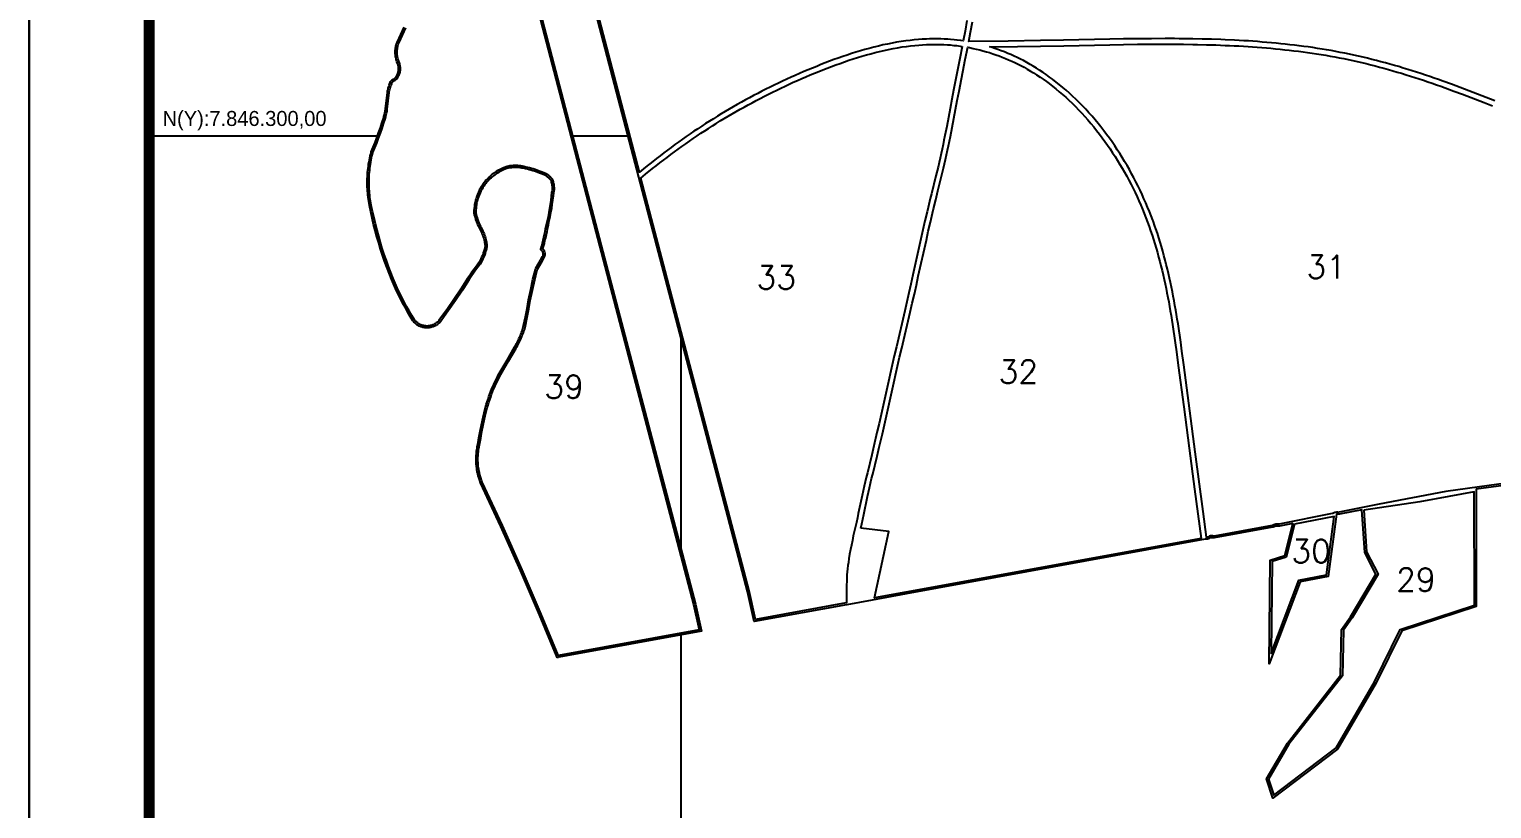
# Model space of a CAD drawing. Header units: metres. Extents: x 731594 to 734323, y 7844273 to 7848133.
# Drawn here: x 731594 to 733178, y 7845571 to 7846415 of the extents above; entities that cross this region are included whole.
import ezdxf
from ezdxf.enums import TextEntityAlignment as Align

# ---------------------------------------------------------------- set-up
doc = ezdxf.new("R2010")
doc.units = ezdxf.units.M
doc.header["$LTSCALE"] = 0.6
doc.linetypes.add('LIN0', pattern=[0])
for name, color, linetype in [('0114053007', 1, 'Continuous'), ('0114053007029', 5, 'Continuous'), ('0114053007030', 5, 'Continuous'), ('0114053007031', 5, 'Continuous'), ('0114053007032', 5, 'Continuous'), ('0114053007033', 5, 'Continuous'), ('0114053007035', 5, 'Continuous'), ('0114053007036', 5, 'Continuous'), ('0114053007039', 5, 'Continuous'), ('MALHA', 8, 'Continuous'), ('MARGEM', 5, 'Continuous'), ('TEXTO', 7, 'Continuous')]:
    doc.layers.add(name, color=color, linetype=linetype)
doc.styles.add('Simplex', font='simplex.shx')

msp = doc.modelspace()

# ---------------------------------------------------------------- linework, layer by layer
at = {"layer": '0114053007'}
for points in [[(733209.7, 7845923.9), (733161.3, 7845917.2), (733161.3, 7845790.1), (733080.6, 7845763.8), (733052.9, 7845707.6), (733011.2, 7845635.7), (732941, 7845582.6), (732934.1, 7845603.5), (732956.8, 7845642.1), (733014.4, 7845716), (733015.4, 7845765.2), (733025.3, 7845779.1), (733052.7, 7845825.4), (733040.5, 7845848.9), (733037.3, 7845895.1), (733013.3, 7845890.3), (733012.6, 7845890.2), (733011.7, 7845890.2), (733010.9, 7845890.3), (733010.3, 7845890.3), (733010, 7845890.3), (733010, 7845890.3), (733000.8, 7845822.7), (732970.6, 7845816.8), (732937, 7845728.2), (732938.1, 7845840.3), (732953.9, 7845845.3), (732962.7, 7845880.3), (732948.1, 7845877.4), (732947.4, 7845877.3), (732946.6, 7845877.3), (732945.9, 7845877.4), (732945.2, 7845877.4), (732944.3, 7845877.3), (732944.1, 7845877.3), (732943.4, 7845877.1), (732943.1, 7845876.9), (732942.6, 7845876.7), (732942.1, 7845876.5), (732941.3, 7845876.2), (732940.8, 7845876), (732877.5, 7845864.5), (732876.9, 7845864.5), (732875.9, 7845864.5), (732875.4, 7845864.6), (732874.6, 7845864.7), (732873.8, 7845864.7), (732873.1, 7845864.5), (732872.3, 7845864.1), (732871.5, 7845863.5), (732871, 7845863.4), (732870.6, 7845863.3), (732869.8, 7845863.1), (732867.7, 7845863), (732543.7, 7845803.9), (732507.1, 7845797.2), (732479.6, 7845792.2), (732479.1, 7845792.1), (732379.2, 7845773.9), (732371.8, 7845806.6), (732269.7, 7846196), (732254.3, 7846255.1), (732141.1, 7846687.4)], [(732098.2, 7846622), (732213.6, 7846181.3), (732315.5, 7845792.8), (732322.1, 7845763.4), (732167.7, 7845735.2), (732167.2, 7845735.1), (732165.9, 7845735.1), (732165.1, 7845736.3), (732164.9, 7845736.7), (732146.5, 7845781.3), (732125.9, 7845829.3), (732104.6, 7845877), (732082.9, 7845924), (732081.9, 7845926.6), (732081.5, 7845927.8), (732080.8, 7845930.1), (732080.4, 7845931.3), (732079.8, 7845933.7), (732079.6, 7845934.9), (732079.3, 7845936.2), (732078.9, 7845938.6), (732078.7, 7845939.8), (732078.4, 7845942.3), (732078.2, 7845944.7), (732078.1, 7845946), (732078, 7845948.4), (732078, 7845949.7), (732078, 7845952.1), (732078.1, 7845953.4), (732078.3, 7845955.8), (732078.5, 7845958.3), (732078.7, 7845959.5), (732079.1, 7845962), (732079.3, 7845963.2), (732079.8, 7845965.8), (732081, 7845972.9), (732082.3, 7845980), (732083.7, 7845987.1), (732085.9, 7845997.2), (732086.6, 7846000.1), (732087.4, 7846003.1), (732088.2, 7846006.1), (732089, 7846009), (732089.9, 7846011.9), (732090.9, 7846014.8), (732091.9, 7846017.7), (732092.9, 7846020.6), (732094, 7846023.4), (732095.2, 7846026.2), (732096.4, 7846029), (732097.6, 7846031.8), (732098.9, 7846034.6), (732100.3, 7846037.3), (732101.6, 7846040.1), (732103, 7846042.6), (732111.5, 7846057), (732119.6, 7846071.2), (732120.4, 7846072.5), (732121.1, 7846073.7), (732121.8, 7846075), (732122.5, 7846076.3), (732123.2, 7846077.7), (732123.8, 7846079), (732124.4, 7846080.4), (732125.1, 7846081.8), (732125.6, 7846083.1), (732126.2, 7846084.5), (732126.7, 7846085.9), (732127.3, 7846087.4), (732127.8, 7846088.8), (732128.2, 7846090.3), (732128.7, 7846091.7), (732129, 7846093), (732129.5, 7846094.6), (732131.4, 7846103.9), (732133.2, 7846113.1), (732134.8, 7846122.2), (732137.1, 7846133.4), (732139.6, 7846144.6), (732142.3, 7846155.4), (732142.7, 7846156.5), (732145.2, 7846160.9), (732147.6, 7846165.2), (732150, 7846169.3), (732150.5, 7846170.3), (732150.7, 7846171.3), (732150.8, 7846172.3), (732150.6, 7846173.3), (732150.2, 7846174.2), (732149.7, 7846175), (732148.1, 7846176.6), (732148.2, 7846177.8), (732148.3, 7846178.2), (732149.1, 7846180.8), (732149.9, 7846183.9), (732150.7, 7846187), (732151.4, 7846190.1), (732152.2, 7846193.4), (732152.8, 7846196.5), (732153.3, 7846199.3), (732154.4, 7846203.9), (732155.4, 7846208.2), (732156.3, 7846212.7), (732157.1, 7846217.1), (732157.9, 7846221.6), (732158.6, 7846225.9), (732159.2, 7846230.4), (732159.7, 7846234.8), (732160.2, 7846238.5), (732160.2, 7846239.1), (732160.5, 7846240.5), (732160.6, 7846240.9), (732160.8, 7846242.4), (732160.8, 7846243.2), (732160.8, 7846244), (732160.8, 7846244.7), (732160.7, 7846245.5), (732160.5, 7846246.7), (732160.4, 7846247), (732160, 7846248.6), (732159.8, 7846249.8), (732159.5, 7846250.9), (732159, 7846251.8), (732158.3, 7846252.6), (732157.9, 7846253), (732157.2, 7846253.6), (732156.4, 7846254.5), (732156, 7846254.9), (732155.4, 7846255.4), (732155, 7846255.7), (732154.6, 7846256), (732153.9, 7846256.5), (732153.6, 7846256.7), (732153.1, 7846256.9), (732152.3, 7846257.3), (732150.5, 7846258), (732148.7, 7846258.8), (732146.8, 7846259.5), (732144.9, 7846260.3), (732143.1, 7846260.9), (732141.2, 7846261.6), (732139.3, 7846262.2), (732137.4, 7846262.7), (732135.5, 7846263.3), (732133.6, 7846263.8), (732131.6, 7846264.3), (732129.2, 7846264.8), (732127.7, 7846265.1), (732126.5, 7846265.3), (732125.6, 7846265.4), (732124.3, 7846265.6), (732123.2, 7846265.7), (732121.7, 7846265.8), (732120.9, 7846265.8), (732119.5, 7846265.8), (732118.4, 7846265.7), (732116.9, 7846265.6), (732116.3, 7846265.5), (732115, 7846265.4), (732113.8, 7846265.2), (732112.7, 7846265), (732112.3, 7846264.8), (732111.1, 7846264.5), (732109.3, 7846263.8), (732108.5, 7846263.5), (732106.9, 7846262.8), (732105.5, 7846262.2), (732104.8, 7846261.8), (732103.3, 7846261), (732102.6, 7846260.6), (732101, 7846259.6), (732099.6, 7846258.8), (732098.8, 7846258.2), (732098.1, 7846257.7), (732096.8, 7846256.7), (732095.6, 7846255.7), (732094.9, 7846255.1), (732094.2, 7846254.5), (732092.9, 7846253.3), (732092.3, 7846252.8), (732091.3, 7846251.7), (732090.2, 7846250.5), (732088.9, 7846249), (732088.4, 7846248.3), (732087.6, 7846247.2), (732086.4, 7846245.6), (732085.4, 7846244), (732084.4, 7846242.3), (732083.6, 7846240.8), (732083.2, 7846240), (732082.3, 7846238.1), (732081.9, 7846237.3), (732081.3, 7846235.8), (732080.7, 7846234), (732080.3, 7846233), (732079.8, 7846231.5), (732079.3, 7846229.7), (732078.9, 7846227.8), (732078.6, 7846226.8), (732078.3, 7846225), (732078.1, 7846223.4), (732077.9, 7846221.6), (732077.7, 7846219.5), (732077.6, 7846217.9), (732077.6, 7846217), (732077.7, 7846216.2), (732077.8, 7846215.7), (732077.9, 7846215), (732078.4, 7846213.1), (732078.7, 7846212.1), (732079.4, 7846209.8), (732080.2, 7846207.7), (732080.9, 7846205.8), (732081.4, 7846204.7), (732082.3, 7846202.8), (732082.8, 7846201.8), (732083.4, 7846200.7), (732084.2, 7846199.2), (732084.9, 7846197.7), (732085.3, 7846196.9), (732086, 7846195.5), (732086.6, 7846194), (732087.2, 7846192.3), (732087.7, 7846190.8), (732088.2, 7846189.2), (732088.6, 7846187.6), (732089, 7846185.9), (732089.1, 7846185.1), (732089.4, 7846183.5), (732089.5, 7846182.7), (732089.7, 7846181.2), (732089.7, 7846180.3), (732089.7, 7846179.8), (732089.4, 7846178.7), (732089.2, 7846177.7), (732088.6, 7846175.6), (732088.3, 7846174.6), (732087.7, 7846172.6), (732087.3, 7846171.6), (732086.6, 7846169.6), (732085.8, 7846167.7), (732084.9, 7846165.7), (732083.9, 7846163.7), (732083.4, 7846162.8), (732082.4, 7846161), (732079.9, 7846157.7), (732077.4, 7846154.4), (732075.1, 7846151.2), (732072.8, 7846147.8), (732070.4, 7846144.3), (732063.1, 7846132.9), (732055.5, 7846121.6), (732047.8, 7846110.5), (732040.1, 7846099.8), (732039.3, 7846098.7), (732038.6, 7846097.9), (732037.8, 7846097.2), (732037.3, 7846096.7), (732036.8, 7846096.3), (732036.1, 7846095.7), (732035.2, 7846095.1), (732034.6, 7846094.7), (732034.1, 7846094.4), (732033.3, 7846094), (732032.3, 7846093.6), (732031.6, 7846093.3), (732031, 7846093.1), (732029.8, 7846092.7), (732028.9, 7846092.5), (732027.9, 7846092.3), (732027.2, 7846092.2), (732026.6, 7846092.1), (732025.7, 7846092), (732024.6, 7846092), (732023.9, 7846092), (732023.3, 7846092.1), (732022.4, 7846092.2), (732021.4, 7846092.3), (732020.4, 7846092.5), (732019.4, 7846092.8), (732018.7, 7846093), (732018.1, 7846093.2), (732017.3, 7846093.6), (732016.4, 7846094), (732015.4, 7846094.5), (732014.8, 7846094.8), (732014.3, 7846095.1), (732013.5, 7846095.7), (732012.8, 7846096.3), (732012, 7846097), (732011.4, 7846097.5), (732011, 7846097.9), (732010.4, 7846098.5), (732009.7, 7846099.4), (732009.5, 7846099.7), (732006.6, 7846104.5), (732003.7, 7846109.4), (732001, 7846114.3), (731998.3, 7846119.3), (731995.7, 7846124.3), (731993.2, 7846129.4), (731990.8, 7846134.5), (731988.5, 7846139.6), (731986.3, 7846144.7), (731983.7, 7846151.3), (731981.2, 7846157.7), (731978.9, 7846164.3), (731976.6, 7846170.8), (731974.5, 7846177.4), (731972.5, 7846184.1), (731970.6, 7846190.7), (731968.7, 7846197.4), (731967, 7846204.1), (731965.4, 7846210.9), (731964, 7846217.6), (731962.6, 7846224.4), (731961.4, 7846230.9), (731961, 7846233.4), (731960.8, 7846235.6), (731960.6, 7846237.9), (731960.4, 7846240.1), (731960.2, 7846242.4), (731960.1, 7846244.7), (731960.1, 7846246.9), (731960.1, 7846249.2), (731960.1, 7846251.4), (731960.1, 7846253.7), (731960.2, 7846256), (731960.4, 7846258.2), (731960.5, 7846260.5), (731960.7, 7846262.7), (731961, 7846265), (731961.3, 7846267.2), (731961.6, 7846269.4), (731962, 7846271.7), (731962.4, 7846273.9), (731962.8, 7846276.1), (731963.3, 7846278.3), (731963.8, 7846280.5), (731964.2, 7846282.1), (731964.3, 7846282.5), (731966.4, 7846287.7), (731968.5, 7846292.9), (731970.5, 7846298), (731972.4, 7846303.3), (731974.3, 7846308.7), (731975.9, 7846313.8), (731976.6, 7846315.8), (731977.3, 7846317.7), (731977.9, 7846319.8), (731978.2, 7846321), (731978.7, 7846323), (731979.1, 7846324.8), (731979.5, 7846327), (731979.7, 7846328.2), (731979.8, 7846329.3), (731980.8, 7846338.2), (731981.9, 7846346.9), (731982.1, 7846348.2), (731982.3, 7846349.5), (731982.6, 7846350.8), (731982.9, 7846352.1), (731983.3, 7846353.4), (731983.7, 7846354.7), (731984.2, 7846355.9), (731984.7, 7846357.2), (731985, 7846357.8), (731985.4, 7846358.7), (731985.7, 7846359.3), (731986.3, 7846359.9), (731986.6, 7846360.2), (731988.6, 7846361.5), (731989.2, 7846361.9), (731990, 7846362.6), (731990.8, 7846363.3), (731991.5, 7846364.2), (731991.6, 7846364.3), (731992, 7846364.9), (731992.3, 7846365.6), (731992.5, 7846365.9), (731992.9, 7846366.9), (731993.1, 7846367.4), (731993.3, 7846368.1), (731993.4, 7846368.4), (731993.7, 7846369.5), (731993.8, 7846370.2), (731994, 7846371.2), (731994, 7846371.6), (731994, 7846372.4), (731994, 7846373.2), (731994, 7846374), (731993.9, 7846374.8), (731993.8, 7846375.4), (731993.6, 7846376.5), (731993.5, 7846376.9), (731993.3, 7846377.6), (731993, 7846378.3), (731992.3, 7846380), (731991.8, 7846381.5), (731991.5, 7846382.6), (731991.3, 7846383.5), (731991, 7846385), (731990.8, 7846386), (731990.6, 7846387.5), (731990.5, 7846389.1), (731990.5, 7846390.2), (731990.5, 7846391.8), (731990.5, 7846392.9), (731990.7, 7846394.3), (731990.8, 7846395.2), (731990.9, 7846396), (731991.2, 7846397.3), (731991.4, 7846398.1), (731991.8, 7846399.4), (731992.1, 7846400.2), (731992.5, 7846401.2), (731994.7, 7846405.9), (731996.6, 7846409.9), (731998.4, 7846413.8), (732000.1, 7846417.8)]]:
    msp.add_lwpolyline(points, dxfattribs=at)
at = {"layer": '0114053007029'}
msp.add_lwpolyline([(733039.5, 7845894.4), (733042.5, 7845849.5), (733055, 7845825.3), (733027, 7845778), (733017.4, 7845764.5), (733016.4, 7845715.3), (732958.5, 7845641), (732936.3, 7845603.3), (732942.1, 7845585.9), (733009.6, 7845637.1), (733051.1, 7845708.5), (733079.1, 7845765.5), (733159.3, 7845791.6), (733159.2, 7845914.3), (733131.8, 7845909.4), (733100.3, 7845903.6), (733039.5, 7845894.4)], close=True, dxfattribs=at)
at = {"layer": '0114053007030'}
msp.add_lwpolyline([(732964.5, 7845879.3), (732955.6, 7845843.7), (732940.1, 7845838.9), (732939.2, 7845739.4), (732969.1, 7845818.6), (732999, 7845824.4), (733007.6, 7845887.6), (732964.5, 7845879.3)], close=True, dxfattribs=at)
at = {"layer": '0114053007031'}
msp.add_lwpolyline([(733209.4, 7845925.9), (733128.4, 7845914.7), (733056.3, 7845900.9), (733013, 7845892.3), (733012.4, 7845892.2), (733011.8, 7845892.2), (733011, 7845892.3), (733010.2, 7845892.3), (733009.8, 7845892.3), (733008.6, 7845892.1), (733008.3, 7845892), (733007.4, 7845891.7), (733006.6, 7845891.4), (733006, 7845891), (733005.6, 7845890.9), (733005.4, 7845890.8), (732947.8, 7845879.4), (732947.2, 7845879.3), (732946.7, 7845879.3), (732946, 7845879.4), (732945.1, 7845879.4), (732944, 7845879.3), (732943.7, 7845879.2), (732942.7, 7845879), (732942.3, 7845878.8), (732941.8, 7845878.6), (732941.3, 7845878.3), (732940.6, 7845878.1), (732940.4, 7845878), (732877.3, 7845866.5), (732876.9, 7845866.5), (732876.2, 7845866.5), (732875.7, 7845866.6), (732874.6, 7845866.7), (732873.5, 7845866.6), (732872.4, 7845866.3), (732871.4, 7845865.8), (732870.6, 7845865.3), (732870.4, 7845865.3), (732870.2, 7845865.2), (732869.5, 7845865.1), (732869.3, 7845865.1), (732869.2, 7845865.4), (732865.5, 7845893.3), (732856.9, 7845957.7), (732851.1, 7846002.3), (732844.6, 7846051.9), (732842.6, 7846066.8), (732841.2, 7846076.7), (732840.5, 7846081.7), (732839.1, 7846091.5), (732838.3, 7846096.5), (732837.5, 7846101.5), (732836.7, 7846106.4), (732835.9, 7846111.3), (732835, 7846116.3), (732834.1, 7846121.3), (732833.2, 7846126.2), (732832.2, 7846131.1), (732831.2, 7846136), (732830.2, 7846141), (732829.1, 7846145.9), (732828, 7846150.8), (732826.8, 7846155.7), (732825.6, 7846160.6), (732824.4, 7846165.4), (732823.1, 7846170.3), (732821.8, 7846175.1), (732820.4, 7846180), (732818.9, 7846184.8), (732817.4, 7846189.6), (732815.9, 7846194.4), (732814.3, 7846199.1), (732813.2, 7846202.2), (732811.2, 7846208.1), (732811.2, 7846208.1), (732811, 7846208.4), (732811, 7846208.5), (732809.1, 7846213.3), (732807.3, 7846218.1), (732805.4, 7846222.7), (732803.4, 7846227.4), (732801.4, 7846231.9), (732799.3, 7846236.5), (732797.2, 7846241.1), (732795, 7846245.6), (732792.7, 7846250.1), (732790.4, 7846254.6), (732788, 7846259), (732785.6, 7846263.4), (732783.1, 7846267.8), (732780.5, 7846272.1), (732777.9, 7846276.5), (732775.2, 7846280.7), (732772.5, 7846285), (732769.7, 7846289.2), (732766.8, 7846293.4), (732763.9, 7846297.5), (732761, 7846301.5), (732757.9, 7846305.5), (732754.8, 7846309.6), (732751.7, 7846313.4), (732748.5, 7846317.3), (732745.2, 7846321.2), (732741.8, 7846324.9), (732738.4, 7846328.7), (732735, 7846332.3), (732731.4, 7846336), (732727.8, 7846339.5), (732724.1, 7846343.1), (732720.7, 7846346.1), (732717, 7846349.4), (732713.5, 7846352.5), (732709.7, 7846355.6), (732706.4, 7846358.2), (732702.4, 7846361.3), (732699.2, 7846363.7), (732695.5, 7846366.3), (732692.1, 7846368.6), (732688.4, 7846371.1), (732685, 7846373.2), (732681.5, 7846375.4), (732678, 7846377.4), (732674.5, 7846379.4), (732670.8, 7846381.4), (732667.7, 7846383), (732664, 7846384.8), (732660.8, 7846386.3), (732657.2, 7846387.9), (732653.8, 7846389.3), (732650.2, 7846390.8), (732646.7, 7846392.1), (732643, 7846393.5), (732639.7, 7846394.6), (732635.8, 7846395.9), (732634.3, 7846396.3), (732664.5, 7846396.8), (732689.5, 7846397.2), (732714.5, 7846397.6), (732764.5, 7846398.6), (732779.4, 7846398.9), (732794.4, 7846399.1), (732804.4, 7846399.2), (732814.4, 7846399.3), (732824.4, 7846399.3), (732829.4, 7846399.3), (732839.4, 7846399.2), (732844.4, 7846399.2), (732854.3, 7846399), (732859.3, 7846399), (732869.3, 7846398.7), (732879.3, 7846398.4), (732889.3, 7846398), (732894.2, 7846397.8), (732899.2, 7846397.6), (732904.2, 7846397.3), (732909.2, 7846397), (732914.1, 7846396.7), (732919.1, 7846396.4), (732924.1, 7846396), (732929.1, 7846395.7), (732934, 7846395.2), (732939, 7846394.8), (732944, 7846394.3), (732948.9, 7846393.9), (732953.9, 7846393.3), (732958.8, 7846392.8), (732963.8, 7846392.2), (732968.7, 7846391.6), (732973.7, 7846390.9), (732978.6, 7846390.3), (732983.5, 7846389.6), (732988.4, 7846388.8), (732993.4, 7846388), (732998.3, 7846387.2), (733003.2, 7846386.4), (733008.1, 7846385.5), (733013, 7846384.6), (733017.8, 7846383.6), (733022.7, 7846382.6), (733027.6, 7846381.6), (733032.4, 7846380.5), (733037.3, 7846379.4), (733042.1, 7846378.2), (733047, 7846377), (733051.8, 7846375.8), (733056.6, 7846374.5), (733061.4, 7846373.2), (733066.2, 7846371.9), (733071, 7846370.5), (733075.8, 7846369.1), (733080.5, 7846367.7), (733085.3, 7846366.2), (733090.1, 7846364.7), (733094.8, 7846363.2), (733099.5, 7846361.7), (733104.3, 7846360.1), (733109, 7846358.5), (733113.7, 7846356.9), (733118.4, 7846355.3), (733123.1, 7846353.6), (733127.8, 7846351.9), (733137.2, 7846348.5), (733146.5, 7846345), (733155.9, 7846341.4), (733160.5, 7846339.6), (733169.8, 7846336), (733179.1, 7846332.3)], dxfattribs=at)
at = {"layer": '0114053007032'}
msp.add_lwpolyline([(732494.7, 7845875), (732495.8, 7845879.9), (732496.9, 7845884.8), (732497.9, 7845889.7), (732502, 7845909.2), (732503.1, 7845914.1), (732504.2, 7845918.9), (732505.3, 7845923.8), (732506.4, 7845928.7), (732507.6, 7845933.5), (732512.3, 7845953), (732514.6, 7845962.7), (732518.1, 7845977.3), (732520.3, 7845987.1), (732522.6, 7845996.9), (732524.8, 7846006.6), (732531.2, 7846035.9), (732532.3, 7846040.8), (732534.5, 7846050.5), (732536.7, 7846060.3), (732539, 7846070), (732548.2, 7846108.9), (732550.4, 7846118.7), (732552.7, 7846128.4), (732554.9, 7846138.2), (732557, 7846148), (732565.7, 7846187), (732567.8, 7846196.8), (732570.1, 7846206.5), (732572.3, 7846216.2), (732573.5, 7846221.1), (732575.8, 7846230.8), (732578.2, 7846240.5), (732581.8, 7846255), (732584.2, 7846264.8), (732585.4, 7846269.6), (732586.5, 7846274.5), (732587.6, 7846279.4), (732588.7, 7846284.3), (732589.7, 7846289.2), (732590.7, 7846294.2), (732591.7, 7846299.1), (732593.6, 7846309), (732597.3, 7846328.6), (732599.2, 7846338.4), (732601.1, 7846348.2), (732607.9, 7846382.5), (732610.5, 7846395.9), (732612.5, 7846395.5), (732616.4, 7846394.7), (732619.7, 7846394), (732623.6, 7846393.1), (732626.9, 7846392.2), (732630.7, 7846391.1), (732634, 7846390.1), (732637.7, 7846388.9), (732641, 7846387.8), (732644.7, 7846386.5), (732647.9, 7846385.2), (732651.6, 7846383.8), (732654.7, 7846382.4), (732658.4, 7846380.8), (732661.5, 7846379.3), (732665, 7846377.6), (732668.1, 7846376), (732671.6, 7846374.2), (732675, 7846372.2), (732678.4, 7846370.2), (732681.8, 7846368.2), (732685.1, 7846366.1), (732688.8, 7846363.6), (732692.1, 7846361.4), (732695.7, 7846358.8), (732698.9, 7846356.5), (732702.8, 7846353.4), (732705.9, 7846351), (732709.7, 7846347.8), (732713.1, 7846344.9), (732716.8, 7846341.7), (732720, 7846338.6), (732723.6, 7846335.2), (732727.1, 7846331.8), (732730.6, 7846328.2), (732734, 7846324.6), (732737.3, 7846321), (732740.6, 7846317.3), (732743.8, 7846313.5), (732747, 7846309.7), (732750.1, 7846305.8), (732753.1, 7846301.9), (732756.1, 7846298), (732759, 7846294), (732761.9, 7846289.9), (732764.7, 7846285.8), (732767.5, 7846281.7), (732770.2, 7846277.5), (732772.8, 7846273.3), (732775.4, 7846269.1), (732777.9, 7846264.8), (732780.3, 7846260.5), (732782.7, 7846256.2), (732785.1, 7846251.8), (732787.4, 7846247.4), (732789.6, 7846243), (732791.8, 7846238.5), (732793.9, 7846234), (732795.9, 7846229.5), (732797.9, 7846225), (732799.8, 7846220.4), (732801.7, 7846215.8), (732803.5, 7846211.2), (732805.3, 7846206.5), (732807, 7846201.9), (732808.6, 7846197.2), (732810.2, 7846192.5), (732811.7, 7846187.8), (732813.2, 7846183), (732814.6, 7846178.3), (732816, 7846173.5), (732817.3, 7846168.7), (732818.6, 7846163.9), (732819.8, 7846159.1), (732821, 7846154.2), (732822.2, 7846149.4), (732823.3, 7846144.5), (732824.3, 7846139.7), (732825.3, 7846134.8), (732826.3, 7846129.9), (732827.3, 7846125), (732828.2, 7846120.2), (732829.1, 7846115.2), (732829.9, 7846110.3), (732830.8, 7846105.4), (732831.6, 7846100.5), (732832.4, 7846095.6), (732833.1, 7846090.7), (732834.6, 7846080.8), (732835.3, 7846075.8), (732836.7, 7846066), (732838.6, 7846051.1), (732844.5, 7846006.5), (732850.3, 7845961.9), (732856.2, 7845917.2), (732863.3, 7845864), (732543.4, 7845805.9), (732509.7, 7845799.7), (732525.1, 7845871.3), (732494.7, 7845875)], close=True, dxfattribs=at)
at = {"layer": '0114053007033'}
msp.add_lwpolyline([(732604.6, 7846396.9), (732602.1, 7846383.7), (732595.2, 7846349.4), (732593.3, 7846339.6), (732591.4, 7846329.7), (732587.7, 7846310.1), (732585.8, 7846300.3), (732584.8, 7846295.4), (732583.8, 7846290.5), (732582.8, 7846285.7), (732581.8, 7846280.8), (732580.7, 7846275.9), (732579.6, 7846271.1), (732578.4, 7846266.2), (732576, 7846256.5), (732571.2, 7846237.1), (732570, 7846232.2), (732567.6, 7846222.5), (732566.5, 7846217.6), (732564.2, 7846207.9), (732562, 7846198.1), (732559.8, 7846188.3), (732551.2, 7846149.3), (732549, 7846139.5), (732546.8, 7846129.8), (732544.6, 7846120.1), (732542.3, 7846110.3), (732533.2, 7846071.4), (732530.9, 7846061.6), (732528.7, 7846051.9), (732526.4, 7846042.1), (732525.4, 7846037.2), (732518.9, 7846007.9), (732516.7, 7845998.2), (732514.5, 7845988.5), (732512.2, 7845978.7), (732508.8, 7845964.1), (732506.5, 7845954.4), (732501.8, 7845935), (732500.6, 7845930.1), (732499.5, 7845925.3), (732498.3, 7845920.4), (732497.2, 7845915.5), (732496.2, 7845910.5), (732492, 7845891), (732491, 7845886.1), (732489.9, 7845881.2), (732486.6, 7845866.6), (732485.6, 7845861.7), (732484.5, 7845856.8), (732483.5, 7845851.9), (732482.6, 7845847), (732481.8, 7845842.4), (732481.2, 7845838), (732480.7, 7845834.5), (732480.3, 7845830.9), (732480, 7845827.8), (732479.7, 7845824.7), (732479.6, 7845821.8), (732479.4, 7845818.1), (732479.3, 7845813.1), (732479.2, 7845808), (732479.2, 7845794.7), (732479.2, 7845794.4), (732479.1, 7845794.2), (732479, 7845794.1), (732478.7, 7845794.1), (732380.8, 7845776.2), (732373.8, 7845807.1), (732271.7, 7846196.5), (732256.5, 7846254.3), (732261.4, 7846258.3), (732269.2, 7846264.5), (732273.1, 7846267.6), (732277.1, 7846270.6), (732281, 7846273.7), (732285, 7846276.7), (732288.9, 7846279.7), (732292.9, 7846282.7), (732297, 7846285.6), (732301, 7846288.5), (732305, 7846291.4), (732309.1, 7846294.3), (732313.2, 7846297.1), (732317.3, 7846299.9), (732321.5, 7846302.7), (732325.6, 7846305.4), (732329.8, 7846308.1), (732334, 7846310.8), (732338.2, 7846313.4), (732342.5, 7846316.1), (732346.7, 7846318.7), (732351, 7846321.2), (732355.3, 7846323.7), (732359.6, 7846326.2), (732363.9, 7846328.7), (732368.2, 7846331.1), (732372.6, 7846333.5), (732377, 7846335.9), (732381.4, 7846338.3), (732385.8, 7846340.6), (732390.2, 7846342.9), (732394.6, 7846345.1), (732399.1, 7846347.3), (732403.6, 7846349.5), (732408.1, 7846351.7), (732412.6, 7846353.8), (732417.1, 7846355.9), (732421.6, 7846358), (732426.2, 7846360), (732430.7, 7846362), (732435.3, 7846364), (732439.9, 7846365.9), (732444.5, 7846367.8), (732449.1, 7846369.7), (732453.7, 7846371.5), (732458.4, 7846373.3), (732463, 7846375.1), (732467.7, 7846376.8), (732472.3, 7846378.5), (732477, 7846380.2), (732481.7, 7846381.8), (732486.5, 7846383.3), (732491.2, 7846384.8), (732495.9, 7846386.2), (732500.7, 7846387.6), (732505.5, 7846388.9), (732510.3, 7846390.2), (732515.1, 7846391.4), (732519.9, 7846392.5), (732524.8, 7846393.5), (732529.6, 7846394.5), (732534.5, 7846395.4), (732539.4, 7846396.2), (732544.3, 7846396.9), (732548.7, 7846397.4), (732553.1, 7846397.9), (732557.5, 7846398.3), (732561.5, 7846398.6), (732565.9, 7846398.8), (732569.4, 7846398.9), (732573.8, 7846399), (732577.2, 7846399), (732581.2, 7846398.9), (732584.6, 7846398.8), (732588.6, 7846398.6), (732591.5, 7846398.4), (732595.4, 7846398), (732598.4, 7846397.7), (732602.3, 7846397.2), (732604.6, 7846396.9)], close=True, dxfattribs=at)
at = {"layer": '0114053007035'}
msp.add_lwpolyline([(733181.3, 7846337.8), (733172, 7846341.5), (733162.7, 7846345.2), (733153.3, 7846348.8), (733144, 7846352.4), (733134.6, 7846355.8), (733125.1, 7846359.2), (733120.4, 7846360.9), (733115.7, 7846362.6), (733110.9, 7846364.2), (733106.2, 7846365.8), (733101.4, 7846367.4), (733096.6, 7846368.9), (733091.9, 7846370.4), (733087.1, 7846371.9), (733082.3, 7846373.4), (733077.5, 7846374.9), (733072.7, 7846376.3), (733067.8, 7846377.6), (733063, 7846379), (733058.1, 7846380.3), (733053.3, 7846381.6), (733048.4, 7846382.8), (733043.5, 7846384), (733038.7, 7846385.2), (733033.8, 7846386.3), (733028.9, 7846387.4), (733023.9, 7846388.5), (733019, 7846389.5), (733014.1, 7846390.4), (733009.2, 7846391.4), (733004.2, 7846392.3), (732999.3, 7846393.1), (732994.3, 7846394), (732989.4, 7846394.7), (732984.4, 7846395.5), (732979.4, 7846396.2), (732974.4, 7846396.9), (732969.5, 7846397.5), (732964.5, 7846398.2), (732959.5, 7846398.7), (732954.5, 7846399.3), (732949.5, 7846399.8), (732944.5, 7846400.3), (732939.5, 7846400.8), (732934.5, 7846401.2), (732929.5, 7846401.6), (732924.5, 7846402), (732919.5, 7846402.4), (732914.5, 7846402.7), (732909.5, 7846403), (732904.5, 7846403.3), (732899.5, 7846403.6), (732889.5, 7846404), (732884.5, 7846404.2), (732874.5, 7846404.6), (732864.5, 7846404.8), (732854.4, 7846405), (732849.4, 7846405.1), (732839.4, 7846405.2), (732834.4, 7846405.3), (732824.4, 7846405.3), (732809.4, 7846405.2), (732799.4, 7846405.2), (732789.4, 7846405), (732779.3, 7846404.9), (732764.3, 7846404.6), (732714.3, 7846403.6), (732689.4, 7846403.2), (732654.4, 7846402.6), (732611.7, 7846402), (732611.7, 7846402), (732613.5, 7846412.1), (732615.6, 7846423.5)], dxfattribs=at)
at = {"layer": '0114053007036'}
msp.add_lwpolyline([(732609.7, 7846424.8), (732607.6, 7846413.2), (732605.7, 7846402.8), (732603.1, 7846403.1), (732599.1, 7846403.6), (732596, 7846404), (732592, 7846404.4), (732589, 7846404.6), (732584.9, 7846404.8), (732581.4, 7846404.9), (732577.3, 7846405), (732573.8, 7846405), (732569.2, 7846404.9), (732565.7, 7846404.8), (732561.1, 7846404.6), (732557.1, 7846404.3), (732552.5, 7846403.9), (732548, 7846403.4), (732543.5, 7846402.8), (732538.5, 7846402.1), (732533.5, 7846401.3), (732528.5, 7846400.4), (732523.6, 7846399.4), (732518.6, 7846398.4), (732513.7, 7846397.2), (732508.8, 7846396), (732503.9, 7846394.7), (732499.1, 7846393.4), (732494.2, 7846392), (732489.4, 7846390.5), (732484.6, 7846389), (732479.8, 7846387.5), (732475.1, 7846385.8), (732470.3, 7846384.2), (732465.6, 7846382.5), (732460.9, 7846380.7), (732456.2, 7846378.9), (732451.5, 7846377.1), (732446.9, 7846375.2), (732442.2, 7846373.3), (732437.6, 7846371.4), (732432.9, 7846369.5), (732428.3, 7846367.5), (732423.7, 7846365.5), (732419.1, 7846363.4), (732414.6, 7846361.3), (732410, 7846359.2), (732405.5, 7846357.1), (732401, 7846354.9), (732396.4, 7846352.7), (732392, 7846350.5), (732387.5, 7846348.2), (732383, 7846345.9), (732378.6, 7846343.6), (732374.1, 7846341.2), (732369.7, 7846338.8), (732365.3, 7846336.4), (732360.9, 7846333.9), (732356.6, 7846331.4), (732352.2, 7846328.9), (732347.9, 7846326.4), (732343.6, 7846323.8), (732339.3, 7846321.2), (732335, 7846318.5), (732330.8, 7846315.9), (732326.6, 7846313.2), (732322.4, 7846310.4), (732318.2, 7846307.7), (732314, 7846304.9), (732309.8, 7846302), (732305.7, 7846299.2), (732301.6, 7846296.3), (732297.5, 7846293.4), (732293.4, 7846290.5), (732289.4, 7846287.5), (732285.3, 7846284.5), (732281.3, 7846281.5), (732277.4, 7846278.4), (732273.4, 7846275.4), (732269.4, 7846272.3), (732261.6, 7846266.1), (732254.9, 7846260.7), (732143.3, 7846686.7)], dxfattribs=at)
at = {"layer": '0114053007039'}
msp.add_lwpolyline([(732096.3, 7846621.5), (732211.7, 7846180.8), (732313.5, 7845792.4), (732319.7, 7845765), (732167.4, 7845737.2), (732167.1, 7845737.1), (732166.9, 7845737.1), (732166.8, 7845737.3), (732166.7, 7845737.5), (732148.4, 7845782.1), (732127.8, 7845830.1), (732106.5, 7845877.9), (732084.7, 7845924.8), (732083.8, 7845927.2), (732083.4, 7845928.4), (732082.7, 7845930.7), (732082.4, 7845931.9), (732081.8, 7845934.2), (732081.5, 7845935.4), (732081.3, 7845936.5), (732080.9, 7845938.9), (732080.7, 7845940.1), (732080.4, 7845942.5), (732080.2, 7845944.9), (732080.1, 7845946.1), (732080, 7845948.5), (732080, 7845949.7), (732080, 7845952.1), (732080.1, 7845953.3), (732080.3, 7845955.7), (732080.5, 7845958.1), (732080.7, 7845959.3), (732081, 7845961.6), (732081.2, 7845962.8), (732081.8, 7845965.4), (732083, 7845972.6), (732084.3, 7845979.6), (732085.7, 7845986.7), (732087.9, 7845996.7), (732088.6, 7845999.7), (732089.3, 7846002.6), (732090.1, 7846005.5), (732091, 7846008.4), (732091.9, 7846011.3), (732092.8, 7846014.2), (732093.8, 7846017), (732094.8, 7846019.8), (732095.9, 7846022.7), (732097, 7846025.5), (732098.2, 7846028.2), (732099.5, 7846031), (732100.7, 7846033.7), (732102.1, 7846036.4), (732103.4, 7846039.1), (732104.7, 7846041.6), (732113.2, 7846055.9), (732121.4, 7846070.2), (732122.2, 7846071.5), (732122.9, 7846072.7), (732123.6, 7846074.1), (732124.3, 7846075.4), (732125, 7846076.8), (732125.6, 7846078.2), (732126.3, 7846079.6), (732126.9, 7846081), (732127.5, 7846082.4), (732128, 7846083.8), (732128.6, 7846085.2), (732129.2, 7846086.8), (732129.6, 7846088.2), (732130.1, 7846089.7), (732130.6, 7846091.1), (732131, 7846092.5), (732131.4, 7846094.2), (732133.3, 7846103.5), (732135.1, 7846112.7), (732136.7, 7846121.8), (732139.1, 7846133), (732141.6, 7846144.1), (732144.2, 7846154.8), (732144.5, 7846155.6), (732146.9, 7846159.9), (732149.4, 7846164.2), (732151.8, 7846168.4), (732152.4, 7846169.7), (732152.7, 7846171), (732152.8, 7846172.4), (732152.5, 7846173.8), (732152, 7846175.1), (732151.2, 7846176.3), (732150.2, 7846177.3), (732150.2, 7846177.5), (732150.3, 7846177.7), (732151, 7846180.3), (732151.9, 7846183.4), (732152.6, 7846186.5), (732153.4, 7846189.7), (732154.1, 7846193), (732154.8, 7846196.1), (732155.3, 7846198.8), (732156.3, 7846203.5), (732157.3, 7846207.8), (732158.3, 7846212.3), (732159.1, 7846216.8), (732159.9, 7846221.2), (732160.5, 7846225.6), (732161.2, 7846230.2), (732161.7, 7846234.6), (732162.1, 7846238.3), (732162.2, 7846238.8), (732162.5, 7846240.1), (732162.6, 7846240.6), (732162.8, 7846242.2), (732162.8, 7846243.2), (732162.8, 7846244), (732162.7, 7846244.9), (732162.7, 7846245.8), (732162.4, 7846247), (732162.4, 7846247.4), (732162, 7846249), (732161.7, 7846250.3), (732161.3, 7846251.6), (732160.6, 7846252.9), (732159.7, 7846254), (732159.2, 7846254.5), (732158.6, 7846255), (732157.8, 7846255.9), (732157.4, 7846256.3), (732156.8, 7846256.9), (732156.2, 7846257.3), (732155.7, 7846257.7), (732154.9, 7846258.2), (732154.5, 7846258.4), (732154, 7846258.7), (732153.1, 7846259.1), (732151.3, 7846259.9), (732149.4, 7846260.7), (732147.5, 7846261.4), (732145.5, 7846262.2), (732143.8, 7846262.8), (732141.8, 7846263.5), (732139.9, 7846264.1), (732138, 7846264.7), (732136, 7846265.2), (732134.1, 7846265.7), (732132, 7846266.2), (732129.6, 7846266.8), (732128.1, 7846267.1), (732126.8, 7846267.3), (732125.9, 7846267.4), (732124.5, 7846267.6), (732123.3, 7846267.7), (732121.8, 7846267.8), (732120.9, 7846267.8), (732119.5, 7846267.8), (732118.3, 7846267.7), (732116.8, 7846267.6), (732116.1, 7846267.5), (732114.7, 7846267.4), (732113.4, 7846267.1), (732112.3, 7846266.9), (732111.7, 7846266.8), (732110.5, 7846266.4), (732108.6, 7846265.7), (732107.7, 7846265.3), (732106.1, 7846264.7), (732104.7, 7846264), (732103.9, 7846263.6), (732102.3, 7846262.8), (732101.5, 7846262.3), (732099.9, 7846261.3), (732098.5, 7846260.5), (732097.6, 7846259.8), (732096.9, 7846259.3), (732095.5, 7846258.3), (732094.3, 7846257.3), (732093.6, 7846256.7), (732092.8, 7846256), (732091.5, 7846254.8), (732090.9, 7846254.2), (732089.8, 7846253.1), (732088.7, 7846251.8), (732087.3, 7846250.2), (732086.8, 7846249.5), (732085.9, 7846248.4), (732084.8, 7846246.7), (732083.7, 7846245.1), (732082.7, 7846243.2), (732081.8, 7846241.7), (732081.4, 7846240.8), (732080.5, 7846239), (732080.1, 7846238.1), (732079.5, 7846236.6), (732078.8, 7846234.7), (732078.4, 7846233.6), (732077.9, 7846232), (732077.4, 7846230.2), (732076.9, 7846228.3), (732076.7, 7846227.2), (732076.3, 7846225.3), (732076.1, 7846223.7), (732075.9, 7846221.8), (732075.7, 7846219.6), (732075.6, 7846217.9), (732075.6, 7846216.9), (732075.7, 7846216), (732075.8, 7846215.3), (732075.9, 7846214.6), (732076.5, 7846212.6), (732076.8, 7846211.5), (732077.5, 7846209.2), (732078.3, 7846207), (732079.1, 7846205.1), (732079.6, 7846203.9), (732080.5, 7846202), (732081, 7846200.9), (732081.6, 7846199.8), (732082.4, 7846198.2), (732083.2, 7846196.8), (732083.5, 7846196.1), (732084.1, 7846194.7), (732084.7, 7846193.2), (732085.3, 7846191.7), (732085.8, 7846190.2), (732086.2, 7846188.7), (732086.6, 7846187.2), (732087, 7846185.5), (732087.2, 7846184.8), (732087.4, 7846183.2), (732087.5, 7846182.4), (732087.7, 7846181.1), (732087.7, 7846180.4), (732087.7, 7846180.1), (732087.5, 7846179.1), (732087.3, 7846178.2), (732086.7, 7846176.2), (732086.4, 7846175.2), (732085.8, 7846173.2), (732085.5, 7846172.2), (732084.8, 7846170.4), (732084, 7846168.5), (732083.1, 7846166.6), (732082.1, 7846164.7), (732081.6, 7846163.7), (732080.7, 7846162.1), (732078.3, 7846158.9), (732075.8, 7846155.6), (732073.5, 7846152.3), (732071.1, 7846148.9), (732068.7, 7846145.4), (732061.4, 7846134), (732053.9, 7846122.7), (732046.2, 7846111.6), (732038.5, 7846101), (732037.8, 7846100), (732037.1, 7846099.3), (732036.4, 7846098.6), (732036, 7846098.2), (732035.6, 7846097.9), (732034.9, 7846097.4), (732034.1, 7846096.8), (732033.6, 7846096.4), (732033.1, 7846096.2), (732032.4, 7846095.8), (732031.5, 7846095.4), (732030.9, 7846095.2), (732030.4, 7846094.9), (732029.3, 7846094.6), (732028.5, 7846094.4), (732027.6, 7846094.2), (732026.9, 7846094.1), (732026.4, 7846094.1), (732025.6, 7846094), (732024.6, 7846094), (732024, 7846094), (732023.4, 7846094.1), (732022.6, 7846094.2), (732021.7, 7846094.3), (732020.9, 7846094.5), (732019.9, 7846094.7), (732019.3, 7846094.9), (732018.8, 7846095.1), (732018.1, 7846095.4), (732017.3, 7846095.8), (732016.4, 7846096.2), (732015.8, 7846096.5), (732015.4, 7846096.8), (732014.7, 7846097.3), (732014, 7846097.8), (732013.3, 7846098.5), (732012.8, 7846098.9), (732012.5, 7846099.3), (732011.9, 7846099.9), (732011.3, 7846100.6), (732011.1, 7846100.8), (732008.3, 7846105.5), (732005.5, 7846110.3), (732002.7, 7846115.3), (732000.1, 7846120.2), (731997.5, 7846125.2), (731995, 7846130.2), (731992.6, 7846135.3), (731990.3, 7846140.5), (731988.1, 7846145.5), (731985.6, 7846152), (731983.1, 7846158.4), (731980.8, 7846164.9), (731978.5, 7846171.5), (731976.4, 7846178), (731974.4, 7846184.6), (731972.5, 7846191.2), (731970.7, 7846197.9), (731969, 7846204.6), (731967.4, 7846211.3), (731965.9, 7846218), (731964.5, 7846224.8), (731963.4, 7846231.2), (731963, 7846233.6), (731962.8, 7846235.8), (731962.6, 7846238.1), (731962.4, 7846240.3), (731962.2, 7846242.5), (731962.1, 7846244.7), (731962.1, 7846247), (731962.1, 7846249.2), (731962.1, 7846251.4), (731962.1, 7846253.6), (731962.2, 7846255.9), (731962.3, 7846258.1), (731962.5, 7846260.3), (731962.7, 7846262.5), (731963, 7846264.7), (731963.3, 7846266.9), (731963.6, 7846269.1), (731963.9, 7846271.3), (731964.3, 7846273.5), (731964.8, 7846275.7), (731965.2, 7846277.9), (731965.7, 7846280.1), (731966.1, 7846281.5), (731966.2, 7846281.9), (731968.3, 7846286.9), (731970.4, 7846292.2), (731972.4, 7846297.3), (731974.3, 7846302.7), (731976.2, 7846308), (731977.8, 7846313.1), (731978.5, 7846315.1), (731979.2, 7846317.1), (731979.8, 7846319.3), (731980.2, 7846320.5), (731980.7, 7846322.6), (731981.1, 7846324.5), (731981.5, 7846326.7), (731981.7, 7846327.9), (731981.8, 7846329), (731982.8, 7846337.9), (731983.9, 7846346.6), (731984, 7846347.8), (731984.3, 7846349.1), (731984.5, 7846350.3), (731984.9, 7846351.5), (731985.2, 7846352.8), (731985.6, 7846354), (731986, 7846355.1), (731986.6, 7846356.4), (731986.8, 7846357), (731987.2, 7846357.8), (731987.4, 7846358.1), (731987.7, 7846358.4), (731987.8, 7846358.5), (731989.7, 7846359.8), (731990.4, 7846360.3), (731991.4, 7846361.1), (731992.2, 7846361.9), (731993.1, 7846363), (731993.3, 7846363.2), (731993.7, 7846363.9), (731994.1, 7846364.6), (731994.3, 7846365), (731994.8, 7846366.1), (731995, 7846366.7), (731995.2, 7846367.4), (731995.4, 7846367.9), (731995.7, 7846369), (731995.8, 7846369.9), (731996, 7846371), (731996, 7846371.4), (731996.1, 7846372.4), (731996, 7846373.3), (731996, 7846374.2), (731995.9, 7846375.1), (731995.8, 7846375.8), (731995.5, 7846377), (731995.4, 7846377.4), (731995.2, 7846378.2), (731994.9, 7846379), (731994.2, 7846380.7), (731993.7, 7846382.1), (731993.5, 7846383.1), (731993.2, 7846383.9), (731992.9, 7846385.4), (731992.8, 7846386.3), (731992.6, 7846387.7), (731992.5, 7846389.2), (731992.5, 7846390.2), (731992.5, 7846391.7), (731992.5, 7846392.8), (731992.7, 7846394.1), (731992.8, 7846394.9), (731992.9, 7846395.6), (731993.1, 7846396.8), (731993.3, 7846397.6), (731993.7, 7846398.8), (731994, 7846399.5), (731994.3, 7846400.4), (731996.5, 7846405.1), (731998.4, 7846409), (732000.2, 7846413), (732002, 7846417)], dxfattribs=at)
at = {"layer": 'MALHA'}
for points in [[(731723.9, 7846300), (731971.2, 7846300)], [(732182.6, 7846300), (732242.5, 7846300)], [(732300, 7845851.9), (732300, 7846080.6)], [(732300, 7844707.9), (732300, 7845759.4)]]:
    msp.add_lwpolyline(points, dxfattribs=at)
at = {"layer": 'MARGEM', "color": 174, "linetype": 'LIN0'}
msp.add_line((731594, 7844273.4), (731594, 7848132.5), dxfattribs=at)
at = {"layer": 'MARGEM', "color": 174, "linetype": 'LIN0', "flags": 128}
msp.add_lwpolyline([(734322.7, 7844273.4), (734322.7, 7848132.5), (731594, 7848132.5), (731594, 7844273.4)], close=True, dxfattribs=at)
at = {"layer": 'MARGEM', "color": 174, "linetype": 'LIN0', "const_width": 11.8, "flags": 128}
msp.add_lwpolyline([(734192.7, 7844707.9), (734192.7, 7848002.6), (731723.9, 7848002.6), (731723.9, 7844707.9)], close=True, dxfattribs=at)

# ---------------------------------------------------------------- texts
at = {"layer": 'MALHA'}
msp.add_text('N(Y):7.846.300,00', height=16.25, dxfattribs=at).set_placement((731738.4, 7846305.8), align=Align.BOTTOM_LEFT)
at = {"layer": 'TEXTO', "linetype": 'Continuous', "style": 'Simplex'}
for s, p in [('31', (732998.8, 7846158.1)), ('33', (732403.1, 7846146.6)), ('32', (732665.3, 7846044.5)), ('39', (732173.3, 7846028.3)), ('30', (732982.5, 7845850.2)), ('29', (733096, 7845819.4))]:
    msp.add_text(s, height=25, dxfattribs=at).set_placement(p, align=Align.MIDDLE_CENTER)

doc.saveas('drawing.dxf')
